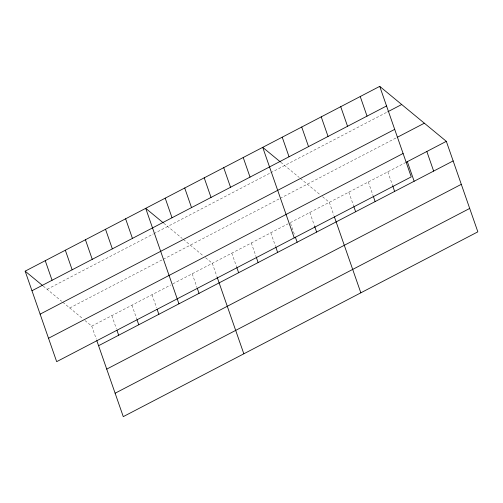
<?xml version="1.0" encoding="UTF-8"?>
<svg xmlns="http://www.w3.org/2000/svg" width="503" height="503" viewBox="0 0 503 503"><rect width="100%" height="100%" fill="white"/><g stroke="black" fill="none" stroke-linecap="round" stroke-linejoin="round"><path stroke-width="0.38" stroke-dasharray="2.52 1.89" d="M47.131 289.294L153.138 234.052M153.83 233.694L270.073 173.114M270.765 172.749L387.084 112.131M69.772 307.987L162.62 259.598M163.312 259.24L279.486 198.698M280.177 198.333L396.496 137.715M84.988 320.543L91.753 326.12L170.737 284.962M172.818 283.874L288.232 223.734M290.319 222.64L405.242 162.752M280.749 162.236L299.216 177.471M300.373 178.427L320.304 194.875M322.561 196.736L329.32 202.319L333.866 215.372M163.739 223.213L182.205 238.447M183.362 239.409L203.294 255.851M205.551 257.712L212.31 263.295L216.856 276.354M43.183 286.044L61.643 301.278M62.806 302.234L82.737 318.682M387.826 171.825L392.378 184.884M368.328 181.992L373.125 195.774M348.824 192.152L353.622 205.934M309.823 212.48L314.369 225.539M290.571 223.37L294.865 235.7M270.815 232.807L275.619 246.589M251.311 242.968L256.115 256.75M231.814 253.135L236.611 266.917M192.215 273.764L197.019 287.553M152.032 294.708L156.578 307.767M131.937 305.183L136.741 318.965M111.848 315.651L116.394 328.71M91.753 326.12L96.299 339.179"/><path stroke-width="0.75" d="M379.727 86.371L411.247 176.88L56.669 361.663L25.15 271.161L379.727 86.371L446.331 141.337L477.85 231.839L123.273 416.629L96.809 340.632M31.972 290.747L386.549 105.963M387.782 111.773L401.708 104.511M40.121 314.149L394.698 129.365M397.188 137.357L424.356 123.197M48.514 338.261L403.098 153.478M405.934 162.387L446.331 141.337M98.575 345.712L453.153 160.922M106.724 369.114L461.301 184.324M115.124 393.227L469.701 208.437M280.19 161.771L262.717 147.354L294.236 237.856M163.179 222.747L145.707 208.33L178.949 303.825M25.15 271.161L42.623 285.578M426.833 151.497L433.655 171.089M407.329 161.664L414.151 181.25M392.629 185.613L394.648 191.417M360.23 96.538L367.045 116.124M373.377 196.497L375.144 201.577M340.726 106.699L347.548 126.284M353.879 206.664L355.646 211.738M321.222 116.859L328.044 136.451M334.376 216.824L360.84 292.821M301.725 127.026L308.54 146.612M314.62 226.262L316.639 232.065M282.221 137.187L289.043 156.779M295.368 237.152L297.141 242.232M275.87 247.313L277.637 252.393M243.213 157.514L250.035 177.1M256.367 257.479L258.133 262.553M223.716 167.681L230.537 187.267M236.863 267.64L238.636 272.72M204.212 177.842L211.034 197.428M217.114 277.078L243.829 353.798M184.708 188.003L191.53 207.594M197.27 288.276L199.037 293.356M165.21 198.169L172.032 217.755M125.612 218.805L132.434 238.391M157.087 309.219L158.854 314.293M105.523 229.274L112.345 248.859M136.992 319.688L138.759 324.768M85.428 239.742L92.25 259.334M116.897 330.163L118.67 335.237M65.333 250.217L72.155 269.803M45.245 260.686L52.067 280.272"/></g></svg>
